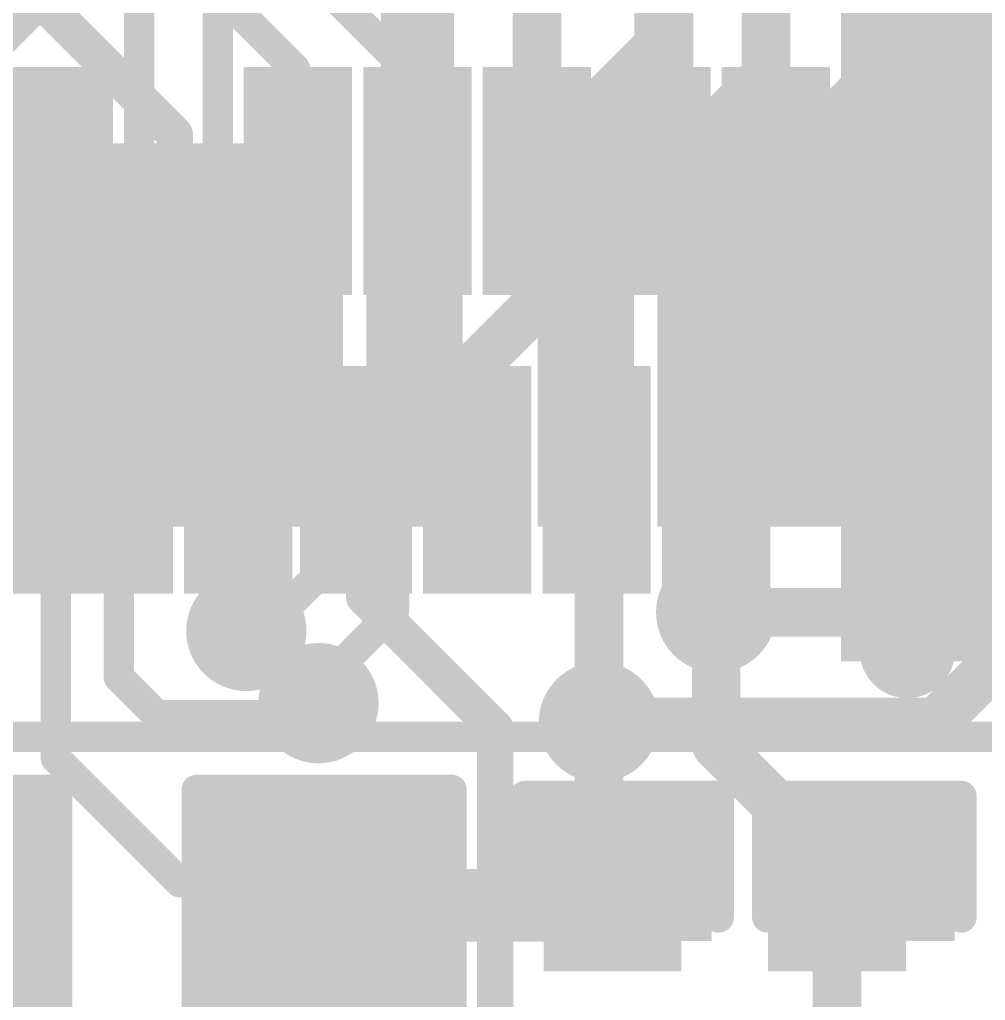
# Model space of a CAD drawing. Header units: millimetres. Extents: x -0.39 to 4.37, y -0.38 to 3.54.
# Drawn here: x 0.7496 to 0.9088, y 3.2382 to 3.3997 of the extents above; entities that cross this region are included whole.
import ezdxf

# ---------------------------------------------------------------- set-up
doc = ezdxf.new("R2010")
doc.units = ezdxf.units.MM
doc.header["$MEASUREMENT"] = 0
for name, color, linetype in [('BottomLayer', 5, 'Continuous'), ('BottomPaste', 16, 'Continuous'), ('BottomSolder', 6, 'Continuous'), ('TopLayer', 1, 'Continuous'), ('TopOverlay', 2, 'Continuous'), ('TopPaste', 8, 'Continuous'), ('TopSolder', 216, 'Continuous'), ('ViaHoleLayer', 16, 'Continuous')]:
    doc.layers.add(name, color=color, linetype=linetype)

# ---------------------------------------------------------------- blocks, each defined once
blk = doc.blocks.new('C__0402_44')
at = {"layer": 'TopLayer'}
for points in [[(-0.0275, -0.0125), (-0.0275, 0.0125), (-0.009499999999999998, 0.0125), (-0.009500000000000001, -0.0125)], [(0.009499999999999998, -0.0125), (0.009500000000000001, 0.0125), (0.0275, 0.0125), (0.0275, -0.0125)]]:
    blk.add_hatch(color=1, dxfattribs=at).paths.add_polyline_path(points)
at = {"layer": 'TopPaste'}
for points in [[(-0.0275, -0.0125), (-0.0275, 0.0125), (-0.009499999999999998, 0.0125), (-0.009500000000000001, -0.0125)], [(0.009499999999999998, -0.0125), (0.009500000000000001, 0.0125), (0.0275, 0.0125), (0.0275, -0.0125)]]:
    blk.add_hatch(color=8, dxfattribs=at).paths.add_polyline_path(points)
at = {"layer": 'TopSolder'}
for points in [[(-0.0298622, -0.0148622), (-0.0298622, 0.0148622), (-0.007137799999999999, 0.0148622), (-0.007137800000000001, -0.0148622)], [(0.007137799999999999, -0.0148622), (0.007137800000000001, 0.0148622), (0.0298622, 0.0148622), (0.0298622, -0.0148622)]]:
    blk.add_hatch(color=216, dxfattribs=at).paths.add_polyline_path(points)
at = {"layer": 'TopOverlay', "const_width": 0.005}
for points in [[(-0.031, 0.016), (-0.031, -0.016)], [(-0.031, 0.016), (-0.011, 0.016)], [(0.011, 0.016), (0.031, 0.016)], [(0.031, 0.016), (0.031, -0.016)], [(-0.031, -0.016), (-0.011, -0.016)], [(0.011, -0.016), (0.031, -0.016)]]:
    blk.add_lwpolyline(points, dxfattribs=at)
at = {"layer": 'TopOverlay', "const_width": 0.0025}
for points in [[(-0.03225, 0.016, 1), (-0.02975, 0.016, 1)], [(-0.03225, 0.016, 1), (-0.02975, 0.016, 1)], [(-0.01225, 0.016, 1), (-0.00975, 0.016, 1)], [(0.00975, 0.016, 1), (0.01225, 0.016, 1)], [(0.02975, 0.016, 1), (0.03225, 0.016, 1)], [(0.02975, 0.016, 1), (0.03225, 0.016, 1)], [(-0.03225, -0.016, 1), (-0.02975, -0.016, 1)], [(-0.03225, -0.016, 1), (-0.02975, -0.016, 1)], [(-0.01225, -0.016, 1), (-0.00975, -0.016, 1)], [(0.00975, -0.016, 1), (0.01225, -0.016, 1)], [(0.02975, -0.016, 1), (0.03225, -0.016, 1)], [(0.02975, -0.016, 1), (0.03225, -0.016, 1)]]:
    blk.add_lwpolyline(points, format="xyb", close=True, dxfattribs=at)
blk = doc.blocks.new('C__0402_45')
at = {"layer": 'TopLayer'}
for points in [[(-0.0275, -0.0125), (-0.0275, 0.0125), (-0.009499999999999998, 0.0125), (-0.009500000000000001, -0.0125)], [(0.009499999999999998, -0.0125), (0.009500000000000001, 0.0125), (0.0275, 0.0125), (0.0275, -0.0125)]]:
    blk.add_hatch(color=1, dxfattribs=at).paths.add_polyline_path(points)
at = {"layer": 'TopPaste'}
for points in [[(-0.0275, -0.0125), (-0.0275, 0.0125), (-0.009499999999999998, 0.0125), (-0.009500000000000001, -0.0125)], [(0.009499999999999998, -0.0125), (0.009500000000000001, 0.0125), (0.0275, 0.0125), (0.0275, -0.0125)]]:
    blk.add_hatch(color=8, dxfattribs=at).paths.add_polyline_path(points)
at = {"layer": 'TopSolder'}
for points in [[(-0.0298622, -0.0148622), (-0.0298622, 0.0148622), (-0.007137799999999999, 0.0148622), (-0.007137800000000001, -0.0148622)], [(0.007137799999999999, -0.0148622), (0.007137800000000001, 0.0148622), (0.0298622, 0.0148622), (0.0298622, -0.0148622)]]:
    blk.add_hatch(color=216, dxfattribs=at).paths.add_polyline_path(points)
at = {"layer": 'TopOverlay', "const_width": 0.005}
for points in [[(-0.031, 0.016), (-0.031, -0.016)], [(-0.031, 0.016), (-0.011, 0.016)], [(0.011, 0.016), (0.031, 0.016)], [(0.031, 0.016), (0.031, -0.016)], [(-0.031, -0.016), (-0.011, -0.016)], [(0.011, -0.016), (0.031, -0.016)]]:
    blk.add_lwpolyline(points, dxfattribs=at)
at = {"layer": 'TopOverlay', "const_width": 0.0025}
for points in [[(-0.03225, 0.016, 1), (-0.02975, 0.016, 1)], [(-0.03225, 0.016, 1), (-0.02975, 0.016, 1)], [(-0.01225, 0.016, 1), (-0.00975, 0.016, 1)], [(0.00975, 0.016, 1), (0.01225, 0.016, 1)], [(0.02975, 0.016, 1), (0.03225, 0.016, 1)], [(0.02975, 0.016, 1), (0.03225, 0.016, 1)], [(-0.03225, -0.016, 1), (-0.02975, -0.016, 1)], [(-0.03225, -0.016, 1), (-0.02975, -0.016, 1)], [(-0.01225, -0.016, 1), (-0.00975, -0.016, 1)], [(0.00975, -0.016, 1), (0.01225, -0.016, 1)], [(0.02975, -0.016, 1), (0.03225, -0.016, 1)], [(0.02975, -0.016, 1), (0.03225, -0.016, 1)]]:
    blk.add_lwpolyline(points, format="xyb", close=True, dxfattribs=at)
blk = doc.blocks.new('C__0402_B_46')
at = {"layer": 'BottomLayer'}
for points in [[(-0.009500000000000001, 0.0125), (-0.009499999999999998, -0.0125), (-0.0275, -0.0125), (-0.0275, 0.0125)], [(0.0275, 0.0125), (0.0275, -0.0125), (0.009500000000000001, -0.0125), (0.009499999999999998, 0.0125)]]:
    blk.add_hatch(color=5, dxfattribs=at).paths.add_polyline_path(points)
at = {"layer": 'BottomPaste'}
for points in [[(-0.009500000000000001, 0.0125), (-0.009499999999999998, -0.0125), (-0.0275, -0.0125), (-0.0275, 0.0125)], [(0.0275, 0.0125), (0.0275, -0.0125), (0.009500000000000001, -0.0125), (0.009499999999999998, 0.0125)]]:
    blk.add_hatch(color=16, dxfattribs=at).paths.add_polyline_path(points)
at = {"layer": 'BottomSolder'}
for points in [[(-0.007137800000000001, 0.0148622), (-0.007137799999999999, -0.0148622), (-0.0298622, -0.0148622), (-0.0298622, 0.0148622)], [(0.0298622, 0.0148622), (0.0298622, -0.0148622), (0.007137800000000001, -0.0148622), (0.007137799999999999, 0.0148622)]]:
    blk.add_hatch(color=6, dxfattribs=at).paths.add_polyline_path(points)
blk = doc.blocks.new('2305018_2_79')
at = {"layer": 'TopLayer'}
for points in [[(-0.12499995, 0.081693), (-0.11515745, 0.081693), (-0.11515745, 0.0521654), (-0.12499995, 0.0521654)], [(-0.09350395, 0.081693), (-0.08366145, 0.081693), (-0.08366145, 0.0521654), (-0.09350395, 0.0521654)], [(-0.07381885, 0.081693), (-0.06397635, 0.081693), (-0.06397635, 0.0521654), (-0.07381885, 0.0521654)], [(-0.05413385, 0.081693), (-0.04429135, 0.081693), (-0.04429135, 0.0521654), (-0.05413385, 0.0521654)], [(-0.03444885, 0.081693), (-0.02460635, 0.081693), (-0.02460635, 0.0521654), (-0.03444885, 0.0521654)], [(-0.01476375, 0.081693), (-0.00492125, 0.081693), (-0.00492125, 0.0521654), (-0.01476375, 0.0521654)], [(0.00492125, 0.081693), (0.01476375, 0.081693), (0.01476375, 0.0521654), (0.00492125, 0.0521654)], [(0.02460635, 0.081693), (0.03444885, 0.081693), (0.03444885, 0.0521654), (0.02460635, 0.0521654)], [(-0.12303145, 0.0324804), (-0.11318895, 0.0324804), (-0.11318895, 0.0029528), (-0.12303145, 0.0029528)], [(-0.10334645, 0.0324804), (-0.09350395, 0.0324804), (-0.09350395, 0.0029528), (-0.10334645, 0.0029528)], [(-0.08366145, 0.0324804), (-0.07381895, 0.0324804), (-0.07381895, 0.0029528), (-0.08366145, 0.0029528)], [(-0.06397635, 0.0324804), (-0.05413385, 0.0324804), (-0.05413385, 0.0029528), (-0.06397635, 0.0029528)], [(-0.04429135, 0.0324804), (-0.03444885, 0.0324804), (-0.03444885, 0.0029528), (-0.04429135, 0.0029528)], [(-0.02460625, 0.0324804), (-0.01476375, 0.0324804), (-0.01476375, 0.0029528), (-0.02460625, 0.0029528)], [(0.01476375, 0.0324804), (0.02460625, 0.0324804), (0.02460625, 0.0029528), (0.01476375, 0.0029528)]]:
    blk.add_hatch(color=1, dxfattribs=at).paths.add_polyline_path(points)
at = {"layer": 'TopPaste'}
for points in [[(-0.12499995, 0.081693), (-0.11515745, 0.081693), (-0.11515745, 0.0521654), (-0.12499995, 0.0521654)], [(-0.09350395, 0.081693), (-0.08366145, 0.081693), (-0.08366145, 0.0521654), (-0.09350395, 0.0521654)], [(-0.07381885, 0.081693), (-0.06397635, 0.081693), (-0.06397635, 0.0521654), (-0.07381885, 0.0521654)], [(-0.05413385, 0.081693), (-0.04429135, 0.081693), (-0.04429135, 0.0521654), (-0.05413385, 0.0521654)], [(-0.03444885, 0.081693), (-0.02460635, 0.081693), (-0.02460635, 0.0521654), (-0.03444885, 0.0521654)], [(-0.01476375, 0.081693), (-0.00492125, 0.081693), (-0.00492125, 0.0521654), (-0.01476375, 0.0521654)], [(0.00492125, 0.081693), (0.01476375, 0.081693), (0.01476375, 0.0521654), (0.00492125, 0.0521654)], [(0.02460635, 0.081693), (0.03444885, 0.081693), (0.03444885, 0.0521654), (0.02460635, 0.0521654)], [(-0.12303145, 0.0324804), (-0.11318895, 0.0324804), (-0.11318895, 0.0029528), (-0.12303145, 0.0029528)], [(-0.10334645, 0.0324804), (-0.09350395, 0.0324804), (-0.09350395, 0.0029528), (-0.10334645, 0.0029528)], [(-0.08366145, 0.0324804), (-0.07381895, 0.0324804), (-0.07381895, 0.0029528), (-0.08366145, 0.0029528)], [(-0.06397635, 0.0324804), (-0.05413385, 0.0324804), (-0.05413385, 0.0029528), (-0.06397635, 0.0029528)], [(-0.04429135, 0.0324804), (-0.03444885, 0.0324804), (-0.03444885, 0.0029528), (-0.04429135, 0.0029528)], [(-0.02460625, 0.0324804), (-0.01476375, 0.0324804), (-0.01476375, 0.0029528), (-0.02460625, 0.0029528)], [(0.01476375, 0.0324804), (0.02460625, 0.0324804), (0.02460625, 0.0029528), (0.01476375, 0.0029528)]]:
    blk.add_hatch(color=8, dxfattribs=at).paths.add_polyline_path(points)
at = {"layer": 'TopSolder'}
for points in [[(-0.1496693, 0.085693), (-0.1298583, 0.085693), (-0.1298583, 0.0481654), (-0.1496693, 0.0481654)], [(-0.12899995, 0.085693), (-0.11115745, 0.085693), (-0.11115745, 0.0481654), (-0.12899995, 0.0481654)], [(-0.09750395, 0.085693), (-0.07966145, 0.085693), (-0.07966145, 0.0481654), (-0.09750395, 0.0481654)], [(-0.07781885, 0.085693), (-0.05997635, 0.085693), (-0.05997635, 0.0481654), (-0.07781885, 0.0481654)], [(-0.05813385, 0.085693), (-0.04029135, 0.085693), (-0.04029135, 0.0481654), (-0.05813385, 0.0481654)], [(-0.03844885, 0.085693), (-0.02060635, 0.085693), (-0.02060635, 0.0481654), (-0.03844885, 0.0481654)], [(-0.01876375, 0.085693), (-0.00092125, 0.085693), (-0.00092125, 0.0481654), (-0.01876375, 0.0481654)], [(0.00092125, 0.085693), (0.01876375, 0.085693), (0.01876375, 0.0481654), (0.00092125, 0.0481654)], [(0.02060635, 0.085693), (0.03844885, 0.085693), (0.03844885, 0.0481654), (0.02060635, 0.0481654)], [(-0.12703145, 0.0364804), (-0.10918895, 0.0364804), (-0.10918895, -0.0010472), (-0.12703145, -0.0010472)], [(-0.10734645, 0.0364804), (-0.08950395, 0.0364804), (-0.08950395, -0.0010472), (-0.10734645, -0.0010472)], [(-0.08766145, 0.0364804), (-0.06981895, 0.0364804), (-0.06981895, -0.0010472), (-0.08766145, -0.0010472)], [(-0.06797635, 0.0364804), (-0.05013385, 0.0364804), (-0.05013385, -0.0010472), (-0.06797635, -0.0010472)], [(-0.04829135, 0.0364804), (-0.03044885, 0.0364804), (-0.03044885, -0.0010472), (-0.04829135, -0.0010472)], [(-0.02860625, 0.0364804), (-0.01076375, 0.0364804), (-0.01076375, -0.0010472), (-0.02860625, -0.0010472)], [(0.01076375, 0.0364804), (0.02860625, 0.0364804), (0.02860625, -0.0010472), (0.01076375, -0.0010472)]]:
    blk.add_hatch(color=216, dxfattribs=at).paths.add_polyline_path(points)
at = {"layer": 'TopOverlay', "const_width": 0.005}
blk.add_lwpolyline([(0.1938976, 0.1092521), (-0.1938976, 0.1092521)], dxfattribs=at)
at = {"layer": 'TopOverlay'}
for points, const_width in [([(-0.1161417, 0.095, 1), (-0.1240157, 0.095, 1)], 0.007874), ([(-0.1259842, 0.095, 1), (-0.1220472, 0.095, 1)], 0.003937), ([(-0.1181102, 0.095, 1), (-0.1141732, 0.095, 1)], 0.003937)]:
    blk.add_lwpolyline(points, format="xyb", close=True, dxfattribs=dict(at, const_width=const_width))
blk = doc.blocks.new('RES0603_B_116')
at = {"layer": 'BottomLayer'}
for points in [[(-0.045, -0.0175), (-0.045, 0.0175), (-0.015, 0.0175), (-0.015, -0.0175)], [(0.015, -0.0175), (0.015, 0.0175), (0.045, 0.0175), (0.045, -0.0175)]]:
    blk.add_hatch(color=5, dxfattribs=at).paths.add_polyline_path(points)
at = {"layer": 'BottomPaste'}
for points in [[(-0.045, -0.0175), (-0.045, 0.0175), (-0.015, 0.0175), (-0.015, -0.0175)], [(0.015, -0.0175), (0.015, 0.0175), (0.045, 0.0175), (0.045, -0.0175)]]:
    blk.add_hatch(color=16, dxfattribs=at).paths.add_polyline_path(points)
at = {"layer": 'BottomSolder'}
for points in [[(-0.049, -0.0215), (-0.049, 0.0215), (-0.011, 0.0215), (-0.011, -0.0215)], [(0.011, -0.0215), (0.011, 0.0215), (0.049, 0.0215), (0.049, -0.0215)]]:
    blk.add_hatch(color=6, dxfattribs=at).paths.add_polyline_path(points)
blk = doc.blocks.new('RES0603_B_117')
at = {"layer": 'BottomLayer'}
for points in [[(-0.045, -0.0175), (-0.045, 0.0175), (-0.015, 0.0175), (-0.015, -0.0175)], [(0.015, -0.0175), (0.015, 0.0175), (0.045, 0.0175), (0.045, -0.0175)]]:
    blk.add_hatch(color=5, dxfattribs=at).paths.add_polyline_path(points)
at = {"layer": 'BottomPaste'}
for points in [[(-0.045, -0.0175), (-0.045, 0.0175), (-0.015, 0.0175), (-0.015, -0.0175)], [(0.015, -0.0175), (0.015, 0.0175), (0.045, 0.0175), (0.045, -0.0175)]]:
    blk.add_hatch(color=16, dxfattribs=at).paths.add_polyline_path(points)
at = {"layer": 'BottomSolder'}
for points in [[(-0.049, -0.0215), (-0.049, 0.0215), (-0.011, 0.0215), (-0.011, -0.0215)], [(0.011, -0.0215), (0.011, 0.0215), (0.049, 0.0215), (0.049, -0.0215)]]:
    blk.add_hatch(color=6, dxfattribs=at).paths.add_polyline_path(points)
blk = doc.blocks.new('RES0603_118')
at = {"layer": 'TopLayer'}
for points in [[(-0.015, 0.0175), (-0.015, -0.0175), (-0.045, -0.0175), (-0.045, 0.0175)], [(0.045, 0.0175), (0.045, -0.0175), (0.015, -0.0175), (0.015, 0.0175)]]:
    blk.add_hatch(color=1, dxfattribs=at).paths.add_polyline_path(points)
at = {"layer": 'TopPaste'}
for points in [[(-0.015, 0.0175), (-0.015, -0.0175), (-0.045, -0.0175), (-0.045, 0.0175)], [(0.045, 0.0175), (0.045, -0.0175), (0.015, -0.0175), (0.015, 0.0175)]]:
    blk.add_hatch(color=8, dxfattribs=at).paths.add_polyline_path(points)
at = {"layer": 'TopSolder'}
for points in [[(-0.011, 0.0215), (-0.011, -0.0215), (-0.049, -0.0215), (-0.049, 0.0215)], [(0.049, 0.0215), (0.049, -0.0215), (0.011, -0.0215), (0.011, 0.0215)]]:
    blk.add_hatch(color=216, dxfattribs=at).paths.add_polyline_path(points)
at = {"layer": 'TopOverlay', "const_width": 0.005}
for points in [[(-0.048, -0.021), (-0.048, 0.021)], [(0.048, 0.021), (-0.048, 0.021)], [(0.048, -0.021), (0.048, 0.021)], [(0.048, -0.021), (-0.048, -0.021)]]:
    blk.add_lwpolyline(points, dxfattribs=at)
at = {"layer": 'TopOverlay', "const_width": 0.0025}
for points in [[(-0.04925, 0.021, 1), (-0.04675, 0.021, 1)], [(-0.04925, 0.021, 1), (-0.04675, 0.021, 1)], [(0.04675, 0.021, 1), (0.04925, 0.021, 1)], [(0.04675, 0.021, 1), (0.04925, 0.021, 1)], [(-0.04925, -0.021, 1), (-0.04675, -0.021, 1)], [(-0.04925, -0.021, 1), (-0.04675, -0.021, 1)], [(0.04675, -0.021, 1), (0.04925, -0.021, 1)], [(0.04675, -0.021, 1), (0.04925, -0.021, 1)]]:
    blk.add_lwpolyline(points, format="xyb", close=True, dxfattribs=at)
blk = doc.blocks.new('RES0603_119')
at = {"layer": 'TopLayer'}
for points in [[(-0.015, 0.0175), (-0.015, -0.0175), (-0.045, -0.0175), (-0.045, 0.0175)], [(0.045, 0.0175), (0.045, -0.0175), (0.015, -0.0175), (0.015, 0.0175)]]:
    blk.add_hatch(color=1, dxfattribs=at).paths.add_polyline_path(points)
at = {"layer": 'TopPaste'}
for points in [[(-0.015, 0.0175), (-0.015, -0.0175), (-0.045, -0.0175), (-0.045, 0.0175)], [(0.045, 0.0175), (0.045, -0.0175), (0.015, -0.0175), (0.015, 0.0175)]]:
    blk.add_hatch(color=8, dxfattribs=at).paths.add_polyline_path(points)
at = {"layer": 'TopSolder'}
for points in [[(-0.011, 0.0215), (-0.011, -0.0215), (-0.049, -0.0215), (-0.049, 0.0215)], [(0.049, 0.0215), (0.049, -0.0215), (0.011, -0.0215), (0.011, 0.0215)]]:
    blk.add_hatch(color=216, dxfattribs=at).paths.add_polyline_path(points)
at = {"layer": 'TopOverlay', "const_width": 0.005}
for points in [[(0.048, 0.021), (-0.048, 0.021)], [(-0.048, -0.021), (-0.048, 0.021)], [(0.048, -0.021), (0.048, 0.021)], [(0.048, -0.021), (-0.048, -0.021)]]:
    blk.add_lwpolyline(points, dxfattribs=at)
at = {"layer": 'TopOverlay', "const_width": 0.0025}
for points in [[(-0.04925, 0.021, 1), (-0.04675, 0.021, 1)], [(-0.04925, 0.021, 1), (-0.04675, 0.021, 1)], [(0.04675, 0.021, 1), (0.04925, 0.021, 1)], [(0.04675, 0.021, 1), (0.04925, 0.021, 1)], [(-0.04925, -0.021, 1), (-0.04675, -0.021, 1)], [(-0.04925, -0.021, 1), (-0.04675, -0.021, 1)], [(0.04675, -0.021, 1), (0.04925, -0.021, 1)], [(0.04675, -0.021, 1), (0.04925, -0.021, 1)]]:
    blk.add_lwpolyline(points, format="xyb", close=True, dxfattribs=at)
blk = doc.blocks.new('DFN2510_10L_B_249')
at = {"layer": 'BottomLayer'}
for points in [[(-0.027559, 0.043307), (-0.003937, 0.043307), (-0.003937, 0.035433), (-0.027559, 0.035433)], [(0.0039371, 0.043307), (0.0275591, 0.043307), (0.0275591, 0.035433), (0.0039371, 0.035433)], [(-0.027559, 0.0236219), (-0.003937, 0.0236219), (-0.003937, 0.0157479), (-0.027559, 0.0157479)], [(0.0039371, 0.023622), (0.0275591, 0.023622), (0.0275591, 0.015748), (0.0039371, 0.015748)], [(-0.02755905, 0.007874), (0.02755905, 0.007874), (0.02755905, -0.007874), (-0.02755905, -0.007874)], [(-0.027559, -0.0157482), (-0.003937, -0.0157482), (-0.003937, -0.0236222), (-0.027559, -0.0236222)], [(0.0039371, -0.0157481), (0.0275591, -0.0157481), (0.0275591, -0.0236221), (0.0039371, -0.0236221)], [(-0.027559, -0.0354332), (-0.003937, -0.0354332), (-0.003937, -0.0433072), (-0.027559, -0.0433072)], [(0.0039371, -0.0354332), (0.0275591, -0.0354332), (0.0275591, -0.0433072), (0.0039371, -0.0433072)]]:
    blk.add_hatch(color=5, dxfattribs=at).paths.add_polyline_path(points)
at = {"layer": 'BottomPaste'}
for points in [[(-0.027559, 0.043307), (-0.003937, 0.043307), (-0.003937, 0.035433), (-0.027559, 0.035433)], [(0.0039371, 0.043307), (0.0275591, 0.043307), (0.0275591, 0.035433), (0.0039371, 0.035433)], [(-0.027559, 0.0236219), (-0.003937, 0.0236219), (-0.003937, 0.0157479), (-0.027559, 0.0157479)], [(0.0039371, 0.023622), (0.0275591, 0.023622), (0.0275591, 0.015748), (0.0039371, 0.015748)], [(-0.02755905, 0.007874), (0.02755905, 0.007874), (0.02755905, -0.007874), (-0.02755905, -0.007874)], [(-0.027559, -0.0157482), (-0.003937, -0.0157482), (-0.003937, -0.0236222), (-0.027559, -0.0236222)], [(0.0039371, -0.0157481), (0.0275591, -0.0157481), (0.0275591, -0.0236221), (0.0039371, -0.0236221)], [(-0.027559, -0.0354332), (-0.003937, -0.0354332), (-0.003937, -0.0433072), (-0.027559, -0.0433072)], [(0.0039371, -0.0354332), (0.0275591, -0.0354332), (0.0275591, -0.0433072), (0.0039371, -0.0433072)]]:
    blk.add_hatch(color=16, dxfattribs=at).paths.add_polyline_path(points)
at = {"layer": 'BottomSolder'}
for points in [[(-0.031559, 0.047307), (6.3e-05, 0.047307), (6.3e-05, 0.031433), (-0.031559, 0.031433)], [(-6.29e-05, 0.047307), (0.0315591, 0.047307), (0.0315591, 0.031433), (-6.29e-05, 0.031433)], [(-0.031559, 0.0276219), (6.3e-05, 0.0276219), (6.3e-05, 0.0117479), (-0.031559, 0.0117479)], [(-6.29e-05, 0.027622), (0.0315591, 0.027622), (0.0315591, 0.011748), (-6.29e-05, 0.011748)], [(-0.03155905, 0.011874), (0.03155905, 0.011874), (0.03155905, -0.011874), (-0.03155905, -0.011874)], [(-0.031559, -0.0117482), (6.3e-05, -0.0117482), (6.3e-05, -0.0276222), (-0.031559, -0.0276222)], [(-6.29e-05, -0.0117481), (0.0315591, -0.0117481), (0.0315591, -0.0276221), (-6.29e-05, -0.0276221)], [(-0.031559, -0.0314332), (6.3e-05, -0.0314332), (6.3e-05, -0.0473072), (-0.031559, -0.0473072)], [(-6.29e-05, -0.0314332), (0.0315591, -0.0314332), (0.0315591, -0.0473072), (-6.29e-05, -0.0473072)]]:
    blk.add_hatch(color=6, dxfattribs=at).paths.add_polyline_path(points)
blk = doc.blocks.new('DFN2510_10L_B_250')
at = {"layer": 'BottomLayer'}
for points in [[(-0.027559, 0.043307), (-0.003937, 0.043307), (-0.003937, 0.035433), (-0.027559, 0.035433)], [(0.0039371, 0.043307), (0.0275591, 0.043307), (0.0275591, 0.035433), (0.0039371, 0.035433)], [(-0.027559, 0.0236219), (-0.003937, 0.0236219), (-0.003937, 0.0157479), (-0.027559, 0.0157479)], [(0.0039371, 0.023622), (0.0275591, 0.023622), (0.0275591, 0.015748), (0.0039371, 0.015748)], [(-0.02755905, 0.007874), (0.02755905, 0.007874), (0.02755905, -0.007874), (-0.02755905, -0.007874)], [(-0.027559, -0.0157482), (-0.003937, -0.0157482), (-0.003937, -0.0236222), (-0.027559, -0.0236222)], [(0.0039371, -0.0157481), (0.0275591, -0.0157481), (0.0275591, -0.0236221), (0.0039371, -0.0236221)], [(-0.027559, -0.0354332), (-0.003937, -0.0354332), (-0.003937, -0.0433072), (-0.027559, -0.0433072)], [(0.0039371, -0.0354332), (0.0275591, -0.0354332), (0.0275591, -0.0433072), (0.0039371, -0.0433072)]]:
    blk.add_hatch(color=5, dxfattribs=at).paths.add_polyline_path(points)
at = {"layer": 'BottomPaste'}
for points in [[(-0.027559, 0.043307), (-0.003937, 0.043307), (-0.003937, 0.035433), (-0.027559, 0.035433)], [(0.0039371, 0.043307), (0.0275591, 0.043307), (0.0275591, 0.035433), (0.0039371, 0.035433)], [(-0.027559, 0.0236219), (-0.003937, 0.0236219), (-0.003937, 0.0157479), (-0.027559, 0.0157479)], [(0.0039371, 0.023622), (0.0275591, 0.023622), (0.0275591, 0.015748), (0.0039371, 0.015748)], [(-0.02755905, 0.007874), (0.02755905, 0.007874), (0.02755905, -0.007874), (-0.02755905, -0.007874)], [(-0.027559, -0.0157482), (-0.003937, -0.0157482), (-0.003937, -0.0236222), (-0.027559, -0.0236222)], [(0.0039371, -0.0157481), (0.0275591, -0.0157481), (0.0275591, -0.0236221), (0.0039371, -0.0236221)], [(-0.027559, -0.0354332), (-0.003937, -0.0354332), (-0.003937, -0.0433072), (-0.027559, -0.0433072)], [(0.0039371, -0.0354332), (0.0275591, -0.0354332), (0.0275591, -0.0433072), (0.0039371, -0.0433072)]]:
    blk.add_hatch(color=16, dxfattribs=at).paths.add_polyline_path(points)
at = {"layer": 'BottomSolder'}
for points in [[(-0.031559, 0.047307), (6.3e-05, 0.047307), (6.3e-05, 0.031433), (-0.031559, 0.031433)], [(-6.29e-05, 0.047307), (0.0315591, 0.047307), (0.0315591, 0.031433), (-6.29e-05, 0.031433)], [(-0.031559, 0.0276219), (6.3e-05, 0.0276219), (6.3e-05, 0.0117479), (-0.031559, 0.0117479)], [(-6.29e-05, 0.027622), (0.0315591, 0.027622), (0.0315591, 0.011748), (-6.29e-05, 0.011748)], [(-0.03155905, 0.011874), (0.03155905, 0.011874), (0.03155905, -0.011874), (-0.03155905, -0.011874)], [(-0.031559, -0.0117482), (6.3e-05, -0.0117482), (6.3e-05, -0.0276222), (-0.031559, -0.0276222)], [(-6.29e-05, -0.0117481), (0.0315591, -0.0117481), (0.0315591, -0.0276221), (-6.29e-05, -0.0276221)], [(-0.031559, -0.0314332), (6.3e-05, -0.0314332), (6.3e-05, -0.0473072), (-0.031559, -0.0473072)], [(-6.29e-05, -0.0314332), (0.0315591, -0.0314332), (0.0315591, -0.0473072), (-6.29e-05, -0.0473072)]]:
    blk.add_hatch(color=6, dxfattribs=at).paths.add_polyline_path(points)

msp = doc.modelspace()

# ---------------------------------------------------------------- hatches: boundary and pattern name
at = {"layer": 'BottomLayer'}
h = msp.add_hatch(color=5, dxfattribs=at)
edge = h.paths.add_edge_path()
edge.add_arc((0.8644052, 3.3020663), 0.0059055, 0, 360)
h = msp.add_hatch(color=5, dxfattribs=at)
edge = h.paths.add_edge_path()
edge.add_arc((0.787, 3.299), 0.0059055, 0, 360)
h = msp.add_hatch(color=5, dxfattribs=at)
edge = h.paths.add_edge_path()
edge.add_arc((0.7988872, 3.2871128), 0.0059055, 0, 360)
h = msp.add_hatch(color=5, dxfattribs=at)
edge = h.paths.add_edge_path()
edge.add_arc((0.8450982, 3.284), 0.0059055, 0, 360)
h = msp.add_hatch(color=5, dxfattribs=at)
edge = h.paths.add_edge_path()
edge.add_arc((0.8033225, 3.2538222), 0.0059055, 0, 360)
at = {"layer": 'BottomSolder'}
h = msp.add_hatch(color=6, dxfattribs=at)
edge = h.paths.add_edge_path()
edge.add_arc((0.8644052, 3.3020663), 0.0099055, 0, 360)
h = msp.add_hatch(color=6, dxfattribs=at)
edge = h.paths.add_edge_path()
edge.add_arc((0.787, 3.299), 0.0099055, 0, 360)
h = msp.add_hatch(color=6, dxfattribs=at)
edge = h.paths.add_edge_path()
edge.add_arc((0.7988872, 3.2871128), 0.0099055, 0, 360)
h = msp.add_hatch(color=6, dxfattribs=at)
edge = h.paths.add_edge_path()
edge.add_arc((0.8450982, 3.284), 0.0099055, 0, 360)
h = msp.add_hatch(color=6, dxfattribs=at)
edge = h.paths.add_edge_path()
edge.add_arc((0.8033225, 3.2538222), 0.0099055, 0, 360)
at = {"layer": 'TopLayer'}
msp.add_hatch(color=1, dxfattribs=at).paths.add_polyline_path([(0.885, 3.294), (0.973, 3.294), (0.973, 3.492), (0.885, 3.492)])
h = msp.add_hatch(color=1, dxfattribs=at)
edge = h.paths.add_edge_path()
edge.add_arc((0.8644052, 3.3020663), 0.0059055, 0, 360)
h = msp.add_hatch(color=1, dxfattribs=at)
edge = h.paths.add_edge_path()
edge.add_arc((0.787, 3.299), 0.0059055, 0, 360)
h = msp.add_hatch(color=1, dxfattribs=at)
edge = h.paths.add_edge_path()
edge.add_arc((0.7988872, 3.2871128), 0.0059055, 0, 360)
h = msp.add_hatch(color=1, dxfattribs=at)
edge = h.paths.add_edge_path()
edge.add_arc((0.8450982, 3.284), 0.0059055, 0, 360)
h = msp.add_hatch(color=1, dxfattribs=at)
edge = h.paths.add_edge_path()
edge.add_arc((0.8033225, 3.2538222), 0.0059055, 0, 360)
at = {"layer": 'TopSolder'}
h = msp.add_hatch(color=216, dxfattribs=at)
edge = h.paths.add_edge_path()
edge.add_arc((0.8644052, 3.3020663), 0.0099055, 0, 360)
h = msp.add_hatch(color=216, dxfattribs=at)
edge = h.paths.add_edge_path()
edge.add_arc((0.787, 3.299), 0.0099055, 0, 360)
h = msp.add_hatch(color=216, dxfattribs=at)
edge = h.paths.add_edge_path()
edge.add_arc((0.7988872, 3.2871128), 0.0099055, 0, 360)
h = msp.add_hatch(color=216, dxfattribs=at)
edge = h.paths.add_edge_path()
edge.add_arc((0.8450982, 3.284), 0.0099055, 0, 360)
h = msp.add_hatch(color=216, dxfattribs=at)
edge = h.paths.add_edge_path()
edge.add_arc((0.8033225, 3.2538222), 0.0099055, 0, 360)
at = {"layer": 'ViaHoleLayer'}
h = msp.add_hatch(color=16, dxfattribs=at)
edge = h.paths.add_edge_path()
edge.add_arc((0.8644052, 3.3020663), 0.003937, 0, 360)
h = msp.add_hatch(color=16, dxfattribs=at)
edge = h.paths.add_edge_path()
edge.add_arc((0.787, 3.299), 0.003937, 0, 360)
h = msp.add_hatch(color=16, dxfattribs=at)
edge = h.paths.add_edge_path()
edge.add_arc((0.7988872, 3.2871128), 0.003937, 0, 360)
h = msp.add_hatch(color=16, dxfattribs=at)
edge = h.paths.add_edge_path()
edge.add_arc((0.8450982, 3.284), 0.003937, 0, 360)
h = msp.add_hatch(color=16, dxfattribs=at)
edge = h.paths.add_edge_path()
edge.add_arc((0.8033225, 3.2538222), 0.003937, 0, 360)

# ---------------------------------------------------------------- linework, layer by layer
at = {"layer": 'BottomLayer'}
for points, const_width in [([(0.7845871, 3.4204009), (0.8146849, 3.3903031)], 0.005), ([(0.7715871, 3.4150162), (0.7949999, 3.3916034)], 0.005), ([(0.8549006, 3.3953682), (0.8549006, 3.4123385)], 0.008), ([(0.8726297, 3.3904699), (0.8726297, 3.4130676)], 0.008), ([(0.7459999, 3.396), (0.753, 3.4030001)], 0.006), ([(0.753, 3.403), (0.7752077, 3.3807923)], 0.006), ([(0.8447872, 3.3852548), (0.8549006, 3.3953682)], 0.008), ([(0.8841887, 3.3808157), (0.895373, 3.392)], 0.012), ([(0.895373, 3.392), (0.9439898, 3.392)], 0.012), ([(0.7949999, 3.3634962), (0.7949999, 3.3916034)], 0.005), ([(0.8607872, 3.3786274), (0.8726297, 3.3904699)], 0.008), ([(0.8146849, 3.3634961), (0.8146849, 3.3903031)], 0.005), ([(0.8447872, 3.3495905), (0.8447872, 3.3852548)], 0.008), ([(0.8841887, 3.349622), (0.8841887, 3.3808157)], 0.012), ([(0.7752077, 3.3478551), (0.7752077, 3.3807923)], 0.006), ([(0.8607872, 3.3495906), (0.8607872, 3.3786274)], 0.008), ([(0.9019998, 3.3634961), (0.9019999, 3.363496)], 0.008), ([(0.9019999, 3.3477482), (0.9019999, 3.363496)], 0.008), ([(0.7556299, 3.332), (0.7556299, 3.3634961)], 0.005), ([(0.7949999, 3.3634962), (0.795, 3.3634961)], 0.005), ([(0.795, 3.324126), (0.795, 3.3634961)], 0.005), ([(0.8146849, 3.3398741), (0.8146849, 3.3634961)], 0.005), ([(0.8823147, 3.347748), (0.8841887, 3.349622)], 0.012), ([(0.8429447, 3.347748), (0.8447872, 3.3495905)], 0.008), ([(0.8607872, 3.3495906), (0.8626298, 3.347748)], 0.008), ([(0.8429447, 3.332), (0.8429447, 3.347748)], 0.008), ([(0.8626298, 3.332), (0.8626298, 3.347748)], 0.008), ([(0.9019999, 3.3477482), (0.9038424, 3.3459057)], 0.008), ([(0.7752077, 3.3478551), (0.7753148, 3.347748)], 0.006), ([(0.9038424, 3.332), (0.9038424, 3.3459057)], 0.008), ([(0.8146849, 3.3398741), (0.814685, 3.339874)], 0.005), ([(0.814685, 3.324126), (0.814685, 3.339874)], 0.005), ([(0.8429447, 3.324252), (0.8429447, 3.332)], 0.008), ([(0.8626298, 3.3242519), (0.8626298, 3.332)], 0.008), ([(0.9038424, 3.3098419), (0.9038424, 3.332)], 0.008), ([(0.7556299, 3.2780149), (0.7556299, 3.332)], 0.005), ([(0.795, 3.324126), (0.7983425, 3.3207835)], 0.005), ([(0.8113425, 3.3207835), (0.814685, 3.324126)], 0.005), ([(0.7983425, 3.3076476), (0.7983425, 3.3207835)], 0.005), ([(0.8113425, 3.3022629), (0.8113425, 3.3207835)], 0.005), ([(0.8960668, 3.3020663), (0.9038424, 3.3098419)], 0.008), ([(0.7928265, 3.3021316), (0.7983425, 3.3076476)], 0.005), ([(0.9006279, 3.284), (0.9198424, 3.3032145)], 0.008), ([(0.8644052, 3.3020663), (0.8960668, 3.3020663)], 0.008), ([(0.7888431, 3.299), (0.7919747, 3.3021316)], 0.005), ([(0.7919747, 3.3021316), (0.7928265, 3.3021316)], 0.005), ([(0.8020189, 3.2929393), (0.8113425, 3.3022629)], 0.005), ([(0.787, 3.299), (0.7888431, 3.299)], 0.005), ([(0.8020189, 3.2920876), (0.8020189, 3.2929393)], 0.005), ([(0.7988872, 3.2889559), (0.8020189, 3.2920876)], 0.005), ([(0.7988872, 3.2871128), (0.7988872, 3.2889559)], 0.005), ([(0.8450982, 3.284), (0.9006279, 3.284)], 0.008), ([(0.7556299, 3.2780149), (0.7760089, 3.2576359)], 0.005), ([(0.786378, 3.2593777), (0.797767, 3.2593777)], 0.008), ([(0.797767, 3.2593777), (0.8033225, 3.2538222)], 0.008), ([(0.8058225, 3.2563222), (0.8058225, 3.2588222)], 0.008), ([(0.7970088, 3.2576359), (0.8008225, 3.2538222)], 0.008), ([(0.8843225, 3.1966776), (0.8843225, 3.2578222)], 0.008), ([(0.7760089, 3.2576359), (0.786378, 3.2576359)], 0.005), ([(0.8008225, 3.2538222), (0.8058225, 3.2538222)], 0.012), ([(0.8033225, 3.2538222), (0.8058225, 3.2563222)], 0.008), ([(0.8058225, 3.2538222), (0.8433225, 3.2538222)], 0.012), ([(0.8433225, 3.2538222), (0.8473225, 3.2578222)], 0.006)]:
    msp.add_lwpolyline(points, dxfattribs=dict(at, const_width=const_width))
for points, const_width in [([(0.8529006, 3.3953682, 1), (0.8569006, 3.3953682, 1)], 0.004), ([(0.8529006, 3.3953682, 1), (0.8569006, 3.3953682, 1)], 0.004), ([(0.892373, 3.392, 1), (0.898373, 3.392, 1)], 0.006), ([(0.892373, 3.392, 1), (0.898373, 3.392, 1)], 0.006), ([(0.7937499, 3.3916034, 1), (0.7962499, 3.3916034, 1)], 0.0025), ([(0.7937499, 3.3916034, 1), (0.7962499, 3.3916034, 1)], 0.0025), ([(0.8706297, 3.3904699, 1), (0.8746297, 3.3904699, 1)], 0.004), ([(0.8706297, 3.3904699, 1), (0.8746297, 3.3904699, 1)], 0.004), ([(0.8134349, 3.3903031, 1), (0.8159349, 3.3903031, 1)], 0.0025), ([(0.8134349, 3.3903031, 1), (0.8159349, 3.3903031, 1)], 0.0025), ([(0.8427872, 3.3852548, 1), (0.8467872, 3.3852548, 1)], 0.004), ([(0.8427872, 3.3852548, 1), (0.8467872, 3.3852548, 1)], 0.004), ([(0.8811887, 3.3808157, 1), (0.8871887, 3.3808157, 1)], 0.006), ([(0.8811887, 3.3808157, 1), (0.8871887, 3.3808157, 1)], 0.006), ([(0.7737077, 3.3807923, 1), (0.7767077, 3.3807923, 1)], 0.003), ([(0.7737077, 3.3807923, 1), (0.7767077, 3.3807923, 1)], 0.003), ([(0.8587872, 3.3786274, 1), (0.8627872, 3.3786274, 1)], 0.004), ([(0.8587872, 3.3786274, 1), (0.8627872, 3.3786274, 1)], 0.004), ([(0.8999998, 3.3634961, 1), (0.9039998, 3.3634961, 1)], 0.004), ([(0.8999999, 3.363496, 1), (0.9039999, 3.363496, 1)], 0.004), ([(0.8999999, 3.363496, 1), (0.9039999, 3.363496, 1)], 0.004), ([(0.7543799, 3.3634961, 1), (0.7568799, 3.3634961, 1)], 0.0025), ([(0.7937499, 3.3634962, 1), (0.7962499, 3.3634962, 1)], 0.0025), ([(0.7937499, 3.3634962, 1), (0.7962499, 3.3634962, 1)], 0.0025), ([(0.79375, 3.3634961, 1), (0.79625, 3.3634961, 1)], 0.0025), ([(0.79375, 3.3634961, 1), (0.79625, 3.3634961, 1)], 0.0025), ([(0.8134349, 3.3634961, 1), (0.8159349, 3.3634961, 1)], 0.0025), ([(0.8134349, 3.3634961, 1), (0.8159349, 3.3634961, 1)], 0.0025), ([(0.8811887, 3.349622, 1), (0.8871887, 3.349622, 1)], 0.006), ([(0.8811887, 3.349622, 1), (0.8871887, 3.349622, 1)], 0.006), ([(0.8427872, 3.3495905, 1), (0.8467872, 3.3495905, 1)], 0.004), ([(0.8427872, 3.3495905, 1), (0.8467872, 3.3495905, 1)], 0.004), ([(0.8587872, 3.3495906, 1), (0.8627872, 3.3495906, 1)], 0.004), ([(0.8587872, 3.3495906, 1), (0.8627872, 3.3495906, 1)], 0.004), ([(0.8793147, 3.347748, 1), (0.8853147, 3.347748, 1)], 0.006), ([(0.8409447, 3.347748, 1), (0.8449447, 3.347748, 1)], 0.004), ([(0.8409447, 3.347748, 1), (0.8449447, 3.347748, 1)], 0.004), ([(0.8606298, 3.347748, 1), (0.8646298, 3.347748, 1)], 0.004), ([(0.8606298, 3.347748, 1), (0.8646298, 3.347748, 1)], 0.004), ([(0.8999999, 3.3477482, 1), (0.9039999, 3.3477482, 1)], 0.004), ([(0.8999999, 3.3477482, 1), (0.9039999, 3.3477482, 1)], 0.004), ([(0.7737077, 3.3478551, 1), (0.7767077, 3.3478551, 1)], 0.003), ([(0.7737077, 3.3478551, 1), (0.7767077, 3.3478551, 1)], 0.003), ([(0.7738148, 3.347748, 1), (0.7768148, 3.347748, 1)], 0.003), ([(0.9018424, 3.3459057, 1), (0.9058424, 3.3459057, 1)], 0.004), ([(0.9018424, 3.3459057, 1), (0.9058424, 3.3459057, 1)], 0.004), ([(0.8134349, 3.3398741, 1), (0.8159349, 3.3398741, 1)], 0.0025), ([(0.8134349, 3.3398741, 1), (0.8159349, 3.3398741, 1)], 0.0025), ([(0.813435, 3.339874, 1), (0.815935, 3.339874, 1)], 0.0025), ([(0.813435, 3.339874, 1), (0.815935, 3.339874, 1)], 0.0025), ([(0.8409447, 3.332, 1), (0.8449447, 3.332, 1)], 0.004), ([(0.8409447, 3.332, 1), (0.8449447, 3.332, 1)], 0.004), ([(0.8606298, 3.332, 1), (0.8646298, 3.332, 1)], 0.004), ([(0.8606298, 3.332, 1), (0.8646298, 3.332, 1)], 0.004), ([(0.9018424, 3.332, 1), (0.9058424, 3.332, 1)], 0.004), ([(0.9018424, 3.332, 1), (0.9058424, 3.332, 1)], 0.004), ([(0.7543799, 3.332, 1), (0.7568799, 3.332, 1)], 0.0025), ([(0.7543799, 3.332, 1), (0.7568799, 3.332, 1)], 0.0025), ([(0.8409447, 3.324252, 1), (0.8449447, 3.324252, 1)], 0.004), ([(0.8606298, 3.3242519, 1), (0.8646298, 3.3242519, 1)], 0.004), ([(0.79375, 3.324126, 1), (0.79625, 3.324126, 1)], 0.0025), ([(0.79375, 3.324126, 1), (0.79625, 3.324126, 1)], 0.0025), ([(0.813435, 3.324126, 1), (0.815935, 3.324126, 1)], 0.0025), ([(0.813435, 3.324126, 1), (0.815935, 3.324126, 1)], 0.0025), ([(0.7970925, 3.3207835, 1), (0.7995925, 3.3207835, 1)], 0.0025), ([(0.7970925, 3.3207835, 1), (0.7995925, 3.3207835, 1)], 0.0025), ([(0.8100925, 3.3207835, 1), (0.8125925, 3.3207835, 1)], 0.0025), ([(0.8100925, 3.3207835, 1), (0.8125925, 3.3207835, 1)], 0.0025), ([(0.9018424, 3.3098419, 1), (0.9058424, 3.3098419, 1)], 0.004), ([(0.9018424, 3.3098419, 1), (0.9058424, 3.3098419, 1)], 0.004), ([(0.7970925, 3.3076476, 1), (0.7995925, 3.3076476, 1)], 0.0025), ([(0.7970925, 3.3076476, 1), (0.7995925, 3.3076476, 1)], 0.0025), ([(0.8624052, 3.3020663, 1), (0.8664052, 3.3020663, 1)], 0.004), ([(0.8940668, 3.3020663, 1), (0.8980668, 3.3020663, 1)], 0.004), ([(0.8940668, 3.3020663, 1), (0.8980668, 3.3020663, 1)], 0.004), ([(0.7907247, 3.3021316, 1), (0.7932247, 3.3021316, 1)], 0.0025), ([(0.7907247, 3.3021316, 1), (0.7932247, 3.3021316, 1)], 0.0025), ([(0.7915765, 3.3021316, 1), (0.7940765, 3.3021316, 1)], 0.0025), ([(0.7915765, 3.3021316, 1), (0.7940765, 3.3021316, 1)], 0.0025), ([(0.8100925, 3.3022629, 1), (0.8125925, 3.3022629, 1)], 0.0025), ([(0.8100925, 3.3022629, 1), (0.8125925, 3.3022629, 1)], 0.0025), ([(0.78575, 3.299, 1), (0.78825, 3.299, 1)], 0.0025), ([(0.7875931, 3.299, 1), (0.7900931, 3.299, 1)], 0.0025), ([(0.7875931, 3.299, 1), (0.7900931, 3.299, 1)], 0.0025), ([(0.8007689, 3.2929393, 1), (0.8032689, 3.2929393, 1)], 0.0025), ([(0.8007689, 3.2929393, 1), (0.8032689, 3.2929393, 1)], 0.0025), ([(0.8007689, 3.2920876, 1), (0.8032689, 3.2920876, 1)], 0.0025), ([(0.8007689, 3.2920876, 1), (0.8032689, 3.2920876, 1)], 0.0025), ([(0.7976372, 3.2889559, 1), (0.8001372, 3.2889559, 1)], 0.0025), ([(0.7976372, 3.2889559, 1), (0.8001372, 3.2889559, 1)], 0.0025), ([(0.7976372, 3.2871128, 1), (0.8001372, 3.2871128, 1)], 0.0025), ([(0.8430982, 3.284, 1), (0.8470982, 3.284, 1)], 0.004), ([(0.8986279, 3.284, 1), (0.9026279, 3.284, 1)], 0.004), ([(0.8986279, 3.284, 1), (0.9026279, 3.284, 1)], 0.004), ([(0.7543799, 3.2780149, 1), (0.7568799, 3.2780149, 1)], 0.0025), ([(0.7543799, 3.2780149, 1), (0.7568799, 3.2780149, 1)], 0.0025), ([(0.784378, 3.2593777, 1), (0.788378, 3.2593777, 1)], 0.004), ([(0.795767, 3.2593777, 1), (0.799767, 3.2593777, 1)], 0.004), ([(0.795767, 3.2593777, 1), (0.799767, 3.2593777, 1)], 0.004), ([(0.8038225, 3.2588222, 1), (0.8078225, 3.2588222, 1)], 0.004), ([(0.7950088, 3.2576359, 1), (0.7990088, 3.2576359, 1)], 0.004), ([(0.8823225, 3.2578222, 1), (0.8863225, 3.2578222, 1)], 0.004), ([(0.7747589, 3.2576359, 1), (0.7772589, 3.2576359, 1)], 0.0025), ([(0.7747589, 3.2576359, 1), (0.7772589, 3.2576359, 1)], 0.0025), ([(0.785128, 3.2576359, 1), (0.787628, 3.2576359, 1)], 0.0025), ([(0.7978225, 3.2538222, 1), (0.8038225, 3.2538222, 1)], 0.006), ([(0.8028225, 3.2538222, 1), (0.8088225, 3.2538222, 1)], 0.006), ([(0.8028225, 3.2538222, 1), (0.8088225, 3.2538222, 1)], 0.006), ([(0.8038225, 3.2563222, 1), (0.8078225, 3.2563222, 1)], 0.004), ([(0.8038225, 3.2563222, 1), (0.8078225, 3.2563222, 1)], 0.004), ([(0.8403225, 3.2538222, 1), (0.8463225, 3.2538222, 1)], 0.006), ([(0.8458225, 3.2578222, 1), (0.8488225, 3.2578222, 1)], 0.003), ([(0.7988225, 3.2538222, 1), (0.8028225, 3.2538222, 1)], 0.004), ([(0.8013225, 3.2538222, 1), (0.8053225, 3.2538222, 1)], 0.004), ([(0.8013225, 3.2538222, 1), (0.8053225, 3.2538222, 1)], 0.004), ([(0.8418225, 3.2538222, 1), (0.8448225, 3.2538222, 1)], 0.003)]:
    msp.add_lwpolyline(points, format="xyb", close=True, dxfattribs=dict(at, const_width=const_width))
at = {"layer": 'TopLayer'}
for points, const_width in [([(0.8348776, 3.3731056), (0.8348776, 3.4431224)], 0.008), ([(0.8151926, 3.3731056), (0.8151926, 3.4354524)], 0.012), ([(0.7693225, 3.3760346), (0.7693225, 3.4226655)], 0.005), ([(0.7823225, 3.3760346), (0.7823225, 3.4226655)], 0.005), ([(0.8726297, 3.3864087), (0.8726297, 3.4130676)], 0.008), ([(0.8566297, 3.3868577), (0.8566297, 3.4120676)], 0.008), ([(0.8939664, 3.3731393), (0.8939664, 3.4089664)], 0.01), ([(0.855484, 3.385712), (0.8566297, 3.3868577)], 0.008), ([(0.8726297, 3.3864087), (0.8733264, 3.385712)], 0.008), ([(0.855484, 3.3740269), (0.855484, 3.385712)], 0.008), ([(0.8733264, 3.3740269), (0.8733264, 3.385712)], 0.008), ([(0.7945862, 3.3838694), (0.7955075, 3.3829481)], 0.008), ([(0.7561375, 3.3731056), (0.7561375, 3.3829481)], 0.008), ([(0.7955075, 3.3731056), (0.7955075, 3.3829481)], 0.008), ([(0.7663935, 3.3731056), (0.7693225, 3.3760346)], 0.005), ([(0.7823225, 3.3760346), (0.7852515, 3.3731056)], 0.005), ([(0.8545627, 3.3731056), (0.855484, 3.3740269)], 0.008), ([(0.8733264, 3.3740269), (0.8742477, 3.3731056)], 0.008), ([(0.8939327, 3.3731056), (0.8939664, 3.3731393)], 0.01), ([(0.8939327, 3.3355466), (0.8939327, 3.3731056)], 0.01), ([(0.8347006, 3.3729286), (0.8348776, 3.3731056)], 0.008), ([(0.8347006, 3.3526269), (0.8347006, 3.3729286)], 0.008), ([(0.7561375, 3.3731056), (0.7663935, 3.3731056)], 0.005), ([(0.7852515, 3.3731056), (0.7955075, 3.3731056)], 0.005), ([(0.8250351, 3.3429614), (0.8347006, 3.3526269)], 0.008), ([(0.8250351, 3.323893), (0.8250351, 3.3429614)], 0.008), ([(0.8250351, 3.323893), (0.8258287, 3.3246866)], 0.008), ([(0.8447201, 3.323893), (0.8450982, 3.3235149)], 0.008), ([(0.8450982, 3.284), (0.8450982, 3.3235149)], 0.008), ([(0.8644052, 3.3020663), (0.8644052, 3.323893)], 0.008), ([(0.76598, 3.323893), (0.7659861, 3.3238869)], 0.005), ([(0.7659861, 3.2914066), (0.7659861, 3.3238869)], 0.005), ([(0.785665, 3.323893), (0.787, 3.322558)], 0.005), ([(0.8053501, 3.323893), (0.8064351, 3.322808)], 0.006), ([(0.8064351, 3.304565), (0.8064351, 3.322808)], 0.006), ([(0.787, 3.299), (0.787, 3.322558)], 0.005), ([(0.8064351, 3.304565), (0.828, 3.2830001)], 0.006), ([(0.8644052, 3.2802395), (0.8644052, 3.3020663)], 0.008), ([(0.7659861, 3.2914066), (0.7722799, 3.2851128)], 0.005), ([(0.7722799, 3.2851128), (0.7988872, 3.2851128)], 0.005), ([(0.8450982, 3.2630465), (0.8450982, 3.284)], 0.008), ([(0.828, 3.156), (0.828, 3.2830001)], 0.006), ([(0.8644052, 3.2802395), (0.8853225, 3.2593222)], 0.008), ([(0.8450982, 3.2630465), (0.8488225, 3.2593222)], 0.008), ([(0.8853225, 3.2593222), (0.8888225, 3.2593222)], 0.008), ([(0.8033225, 3.2538222), (0.8058225, 3.2538222)], 0.01)]:
    msp.add_lwpolyline(points, dxfattribs=dict(at, const_width=const_width))
for points, const_width in [([(0.8546297, 3.3868577, 1), (0.8586297, 3.3868577, 1)], 0.004), ([(0.8546297, 3.3868577, 1), (0.8586297, 3.3868577, 1)], 0.004), ([(0.8706297, 3.3864087, 1), (0.8746297, 3.3864087, 1)], 0.004), ([(0.8706297, 3.3864087, 1), (0.8746297, 3.3864087, 1)], 0.004), ([(0.853484, 3.385712, 1), (0.857484, 3.385712, 1)], 0.004), ([(0.853484, 3.385712, 1), (0.857484, 3.385712, 1)], 0.004), ([(0.8713264, 3.385712, 1), (0.8753264, 3.385712, 1)], 0.004), ([(0.8713264, 3.385712, 1), (0.8753264, 3.385712, 1)], 0.004), ([(0.7925862, 3.3838694, 1), (0.7965862, 3.3838694, 1)], 0.004), ([(0.7541375, 3.3829481, 1), (0.7581375, 3.3829481, 1)], 0.004), ([(0.7935075, 3.3829481, 1), (0.7975075, 3.3829481, 1)], 0.004), ([(0.7935075, 3.3829481, 1), (0.7975075, 3.3829481, 1)], 0.004), ([(0.8121926, 3.3731056, 1), (0.8181926, 3.3731056, 1)], 0.006), ([(0.7680725, 3.3760346, 1), (0.7705725, 3.3760346, 1)], 0.0025), ([(0.7680725, 3.3760346, 1), (0.7705725, 3.3760346, 1)], 0.0025), ([(0.7810725, 3.3760346, 1), (0.7835725, 3.3760346, 1)], 0.0025), ([(0.7810725, 3.3760346, 1), (0.7835725, 3.3760346, 1)], 0.0025), ([(0.853484, 3.3740269, 1), (0.857484, 3.3740269, 1)], 0.004), ([(0.853484, 3.3740269, 1), (0.857484, 3.3740269, 1)], 0.004), ([(0.8713264, 3.3740269, 1), (0.8753264, 3.3740269, 1)], 0.004), ([(0.8713264, 3.3740269, 1), (0.8753264, 3.3740269, 1)], 0.004), ([(0.8914327, 3.3731056, 1), (0.8964327, 3.3731056, 1)], 0.005), ([(0.8914327, 3.3731056, 1), (0.8964327, 3.3731056, 1)], 0.005), ([(0.8914664, 3.3731393, 1), (0.8964664, 3.3731393, 1)], 0.005), ([(0.8914664, 3.3731393, 1), (0.8964664, 3.3731393, 1)], 0.005), ([(0.7541375, 3.3731056, 1), (0.7581375, 3.3731056, 1)], 0.004), ([(0.7935075, 3.3731056, 1), (0.7975075, 3.3731056, 1)], 0.004), ([(0.8327006, 3.3729286, 1), (0.8367006, 3.3729286, 1)], 0.004), ([(0.8327006, 3.3729286, 1), (0.8367006, 3.3729286, 1)], 0.004), ([(0.8328776, 3.3731056, 1), (0.8368776, 3.3731056, 1)], 0.004), ([(0.8328776, 3.3731056, 1), (0.8368776, 3.3731056, 1)], 0.004), ([(0.8525627, 3.3731056, 1), (0.8565627, 3.3731056, 1)], 0.004), ([(0.8722477, 3.3731056, 1), (0.8762477, 3.3731056, 1)], 0.004), ([(0.7548875, 3.3731056, 1), (0.7573875, 3.3731056, 1)], 0.0025), ([(0.7651435, 3.3731056, 1), (0.7676435, 3.3731056, 1)], 0.0025), ([(0.7651435, 3.3731056, 1), (0.7676435, 3.3731056, 1)], 0.0025), ([(0.7840015, 3.3731056, 1), (0.7865015, 3.3731056, 1)], 0.0025), ([(0.7840015, 3.3731056, 1), (0.7865015, 3.3731056, 1)], 0.0025), ([(0.7942575, 3.3731056, 1), (0.7967575, 3.3731056, 1)], 0.0025), ([(0.8327006, 3.3526269, 1), (0.8367006, 3.3526269, 1)], 0.004), ([(0.8327006, 3.3526269, 1), (0.8367006, 3.3526269, 1)], 0.004), ([(0.8230351, 3.3429614, 1), (0.8270351, 3.3429614, 1)], 0.004), ([(0.8230351, 3.3429614, 1), (0.8270351, 3.3429614, 1)], 0.004), ([(0.8914327, 3.3355466, 1), (0.8964327, 3.3355466, 1)], 0.005), ([(0.8230351, 3.323893, 1), (0.8270351, 3.323893, 1)], 0.004), ([(0.8230351, 3.323893, 1), (0.8270351, 3.323893, 1)], 0.004), ([(0.8238287, 3.3246866, 1), (0.8278287, 3.3246866, 1)], 0.004), ([(0.8427201, 3.323893, 1), (0.8467201, 3.323893, 1)], 0.004), ([(0.8430982, 3.3235149, 1), (0.8470982, 3.3235149, 1)], 0.004), ([(0.8430982, 3.3235149, 1), (0.8470982, 3.3235149, 1)], 0.004), ([(0.8624052, 3.323893, 1), (0.8664052, 3.323893, 1)], 0.004), ([(0.76473, 3.323893, 1), (0.76723, 3.323893, 1)], 0.0025), ([(0.7647361, 3.3238869, 1), (0.7672361, 3.3238869, 1)], 0.0025), ([(0.7647361, 3.3238869, 1), (0.7672361, 3.3238869, 1)], 0.0025), ([(0.784415, 3.323893, 1), (0.786915, 3.323893, 1)], 0.0025), ([(0.8038501, 3.323893, 1), (0.8068501, 3.323893, 1)], 0.003), ([(0.8049351, 3.322808, 1), (0.8079351, 3.322808, 1)], 0.003), ([(0.8049351, 3.322808, 1), (0.8079351, 3.322808, 1)], 0.003), ([(0.78575, 3.322558, 1), (0.78825, 3.322558, 1)], 0.0025), ([(0.78575, 3.322558, 1), (0.78825, 3.322558, 1)], 0.0025), ([(0.8049351, 3.304565, 1), (0.8079351, 3.304565, 1)], 0.003), ([(0.8049351, 3.304565, 1), (0.8079351, 3.304565, 1)], 0.003), ([(0.8624052, 3.3020663, 1), (0.8664052, 3.3020663, 1)], 0.004), ([(0.8624052, 3.3020663, 1), (0.8664052, 3.3020663, 1)], 0.004), ([(0.78575, 3.299, 1), (0.78825, 3.299, 1)], 0.0025), ([(0.7647361, 3.2914066, 1), (0.7672361, 3.2914066, 1)], 0.0025), ([(0.7647361, 3.2914066, 1), (0.7672361, 3.2914066, 1)], 0.0025), ([(0.7710299, 3.2851128, 1), (0.7735299, 3.2851128, 1)], 0.0025), ([(0.7710299, 3.2851128, 1), (0.7735299, 3.2851128, 1)], 0.0025), ([(0.7976372, 3.2851128, 1), (0.8001372, 3.2851128, 1)], 0.0025), ([(0.8430982, 3.284, 1), (0.8470982, 3.284, 1)], 0.004), ([(0.8430982, 3.284, 1), (0.8470982, 3.284, 1)], 0.004), ([(0.8265, 3.2830001, 1), (0.8295, 3.2830001, 1)], 0.003), ([(0.8265, 3.2830001, 1), (0.8295, 3.2830001, 1)], 0.003), ([(0.8624052, 3.2802395, 1), (0.8664052, 3.2802395, 1)], 0.004), ([(0.8624052, 3.2802395, 1), (0.8664052, 3.2802395, 1)], 0.004), ([(0.8430982, 3.2630465, 1), (0.8470982, 3.2630465, 1)], 0.004), ([(0.8430982, 3.2630465, 1), (0.8470982, 3.2630465, 1)], 0.004), ([(0.8468225, 3.2593222, 1), (0.8508225, 3.2593222, 1)], 0.004), ([(0.8833225, 3.2593222, 1), (0.8873225, 3.2593222, 1)], 0.004), ([(0.8833225, 3.2593222, 1), (0.8873225, 3.2593222, 1)], 0.004), ([(0.8868225, 3.2593222, 1), (0.8908225, 3.2593222, 1)], 0.004), ([(0.8008225, 3.2538222, 1), (0.8058225, 3.2538222, 1)], 0.005), ([(0.8033225, 3.2538222, 1), (0.8083225, 3.2538222, 1)], 0.005)]:
    msp.add_lwpolyline(points, format="xyb", close=True, dxfattribs=dict(at, const_width=const_width))

# ---------------------------------------------------------------- block references
for name, p, rotation in [('2305018_2_79', (0.7758225, 3.3908222), 180), ('DFN2510_10L_B_250', (0.7753148, 3.347748), 90), ('DFN2510_10L_B_249', (0.8823147, 3.347748), 90), ('RES0603_119', (0.7338225, 3.2248222), 270), ('RES0603_118', (0.7998225, 3.2248222), 270), ('C__0402_45', (0.8488225, 3.2408222), 90), ('C__0402_44', (0.8888225, 3.2408222), 90), ('RES0603_B_117', (0.7368225, 3.2248222), 270), ('RES0603_B_116', (0.8008225, 3.2238222), 270), ('C__0402_B_46', (0.8658225, 3.2578222), 180)]:
    msp.add_blockref(name, p, dxfattribs=dict(rotation=rotation))

doc.saveas('drawing.dxf')
